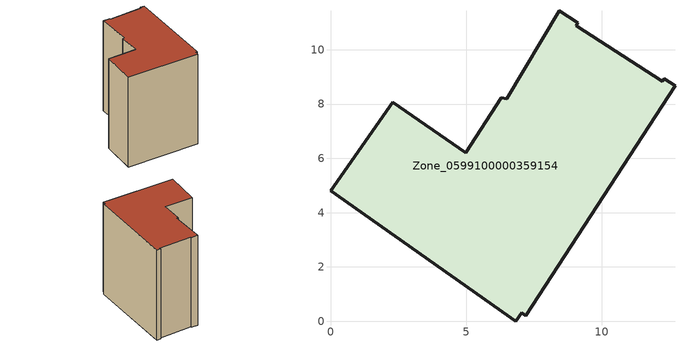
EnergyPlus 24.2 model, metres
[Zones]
Zone_0599100000359154
 floor ground (C_G): 6.29,8.24 6.49,8.2 8.44,11.44 9.12,10.99 9.05,10.89 12.22,8.84 12.29,8.94 12.69,8.67 7.2,0.21 7.04,0.31 6.82,0 0,4.81 2.3,8.06 4.98,6.21 z3.6
 wall outside (C_F): 12.29,8.94 12.22,8.84 9.05,10.89 9.12,10.99 8.44,11.44 6.49,8.2 6.29,8.24 4.98,6.21 2.3,8.06 0,4.81 6.82,0 7.04,0.31 7.2,0.21 12.69,8.67 12.29,8.94 z3.6:14.79
 roof outside (C_R): 6.49,8.2 6.29,8.24 4.98,6.21 2.3,8.06 0,4.81 6.82,0 7.04,0.31 7.2,0.21 12.69,8.67 12.29,8.94 12.22,8.84 9.05,10.89 9.12,10.99 8.44,11.44 z14.79
[BUILDING]
Pand.0599100000359154: North Axis=0; Terrain=City; Loads Convergence Tolerance Value=0.04; Temperature Convergence Tolerance Value=0.4; Solar Distribution=FullExterior; Maximum Number of Warmup Days=25; Minimum Number of Warmup Days=1
[Site:Location]
Rotterdam.The.Hague.AP_ZH_NLD Design_Conditions: Latitude=51.96; Longitude=4.45; Time Zone=1; Elevation=-4.5
[SITE:GROUNDTEMPERATURE:BUILDINGSURFACE]
18, 18, 18, 18, 18, 18, 18, 18, 18, 18, 18, 18
[MATERIAL] Thermal Absorptance=0.9; Solar Absorptance=0.7; Visible Absorptance=0.7
Name | Roughness | Thickness | Conductivity | Density | Specific Heat
G.TC.1992-2005 | MediumSmooth | 0.15 | 0.06 | 540 | 1210
F.TC.1992-2005 | Rough | 0.3 | 0.12 | 1920 | 840
R.TC.1992-2005 | MediumRough | 0.2 | 0.08 | 1500 | 1000
[CONSTRUCTION]
C_G: G.TC.1992-2005
C_F: F.TC.1992-2005
C_R: R.TC.1992-2005
[ZONE]
Zone_0599100000359154: Type=1; Multiplier=1; Ceiling Height=Autocalculate; Volume=Autocalculate; Floor Area=autocalculate; Part of Total Floor Area=Yes
[ZONEINFILTRATION:DESIGNFLOWRATE]
Infil_Zone_0599100000359154: Zone or ZoneList or Space or SpaceList=Zone_0599100000359154; Schedule=AlwaysOn; Design Flow Rate Calculation Method=Flow/Area; Flow Rate per Floor Area=0.0015; Constant Term Coefficient=1; Temperature Term Coefficient=0; Velocity Term Coefficient=0; Velocity Squared Term Coefficient=0
[HVACTEMPLATE:ZONE:IDEALLOADSAIRSYSTEM]
Zone_0599100000359154: Maximum Heating Supply Air Temperature=50; Minimum Cooling Supply Air Temperature=13; Maximum Heating Supply Air Humidity Ratio=0.0156; Minimum Cooling Supply Air Humidity Ratio=0.0077; Heating Limit=NoLimit; Cooling Limit=NoLimit; Dehumidification Control Type=ConstantSensibleHeatRatio; Cooling Sensible Heat Ratio=0.7; Dehumidification Setpoint=60; Humidification Control Type=None; Humidification Setpoint=30; Outdoor Air Method=None; Outdoor Air Flow Rate per Person=0.00944; Outdoor Air Flow Rate per Zone Floor Area=0; Outdoor Air Flow Rate per Zone=0; Demand Controlled Ventilation Type=None; Outdoor Air Economizer Type=NoEconomizer; Heat Recovery Type=None; Sensible Heat Recovery Effectiveness=0.7; Latent Heat Recovery Effectiveness=0.65
[ZONECONTROL:THERMOSTAT]
ThermostatControl_Zone_0599100000359154: Zone or ZoneList=Zone_0599100000359154; Control Type Schedule=DualSetpointControlType; Control 1=Thermostat_Zone_0599100000359154; Temperature Difference Between Cutout And Setpoint=0
[THERMOSTATSETPOINT:DUALSETPOINT]
Thermostat_Zone_0599100000359154: Heating Setpoint Temperature Schedule=HeatingSetpoint_Zone_0599100000359154; Cooling Setpoint Temperature Schedule=CoolingSetpoint_Zone_0599100000359154
[SCHEDULE:COMPACT]
HeatingSetpoint_Zone_0599100000359154: Through: 12/31, For: AllDays, Until: 24:00, 21
CoolingSetpoint_Zone_0599100000359154: Through: 12/31, For: AllDays, Until: 24:00, 24
DualSetpointControlType: Through: 12/31, For: AllDays, Until: 24:00, 4
AlwaysOn: Through: 12/31, For: AllDays, Until: 24:00, 1
